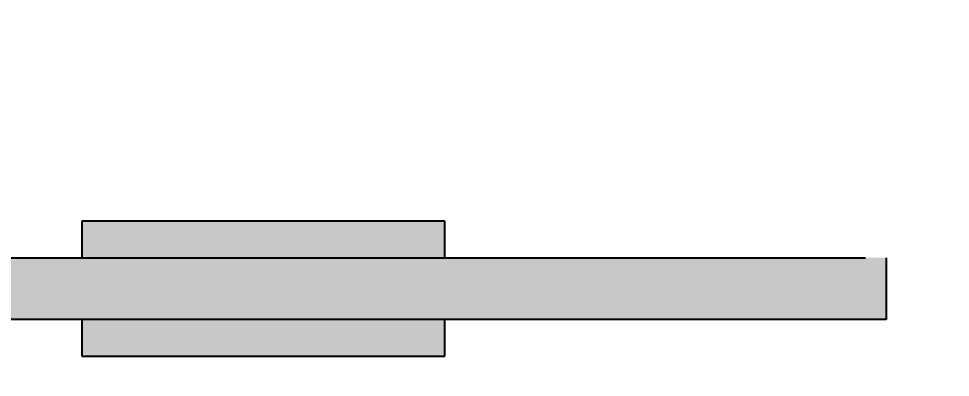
# Model space of a CAD drawing. Header units: metres. Extents: x 512 to 829, y -209 to 245.
# Drawn here: x 660.7775 to 661.0854, y -156.3873 to -156.2687 of the extents above; entities that cross this region are included whole.
import ezdxf

# ---------------------------------------------------------------- set-up
doc = ezdxf.new("R2010")
doc.units = ezdxf.units.M
doc.header["$LTSCALE"] = 0.508
doc.set_wipeout_variables(frame=1)
doc.linetypes.add('HIDDEN', pattern=[0.375, 0.25, -0.125])
for name, color, linetype, lineweight in [('AMB-NOVOS', 10, 'Continuous', 15), ('EQUIPAMENTO', 3, 'Continuous', 0), ('USO-Capela', 201, 'Continuous', 15)]:
    doc.layers.add(name, color=color, linetype=linetype, lineweight=lineweight)
doc.layers.add('ARQ-LAYOUT', color=7, linetype='HIDDEN')
doc.layers.add('ARQ-LAYOUT HATCH', color=252, linetype='Continuous')

# ---------------------------------------------------------------- blocks, each defined once
blk = doc.blocks.new('MonitorLCG-Pl')
at = {"layer": 'ARQ-LAYOUT HATCH', "ltscale": 3}
h = blk.add_hatch(color=255, dxfattribs=at)
h.paths.add_polyline_path([(0.05, 0.00012), (-0.05, 0.00012), (-0.05, -0.01), (0.05, -0.01)])
h.paths.add_polyline_path([(-0.1715, -0.027), (-0.1715, -0.01), (0.1715, -0.01), (0.1715, -0.027)])
h.paths.add_polyline_path([(0.05, -0.027), (-0.05, -0.027), (-0.05, -0.03712), (0.05, -0.03712)])
at = {"layer": 'ARQ-LAYOUT', "ltscale": 3}
for points in [[(0.05, 0.00012), (-0.05, 0.00012), (-0.05, -0.01), (0.05, -0.01)], [(0.05, -0.027), (-0.05, -0.027), (-0.05, -0.03712), (0.05, -0.03712)]]:
    blk.add_lwpolyline(points, close=True, dxfattribs=at)
at = {"layer": 'ARQ-LAYOUT'}
blk.add_lwpolyline([(-0.1715, -0.027), (-0.1715, -0.01), (0.1715, -0.01), (0.1715, -0.027)], close=True, dxfattribs=at)

msp = doc.modelspace()

# ---------------------------------------------------------------- hatches: boundary and pattern name
at = {"layer": 'USO-Capela', "transparency": 33554559}
h = msp.add_hatch(color=256, dxfattribs=at)
h.dxf.hatch_style = 1
h.paths.add_polyline_path([(655.50446, -160.31508), (659.4169, -160.32111), (659.4169, -163.46803), (662.02446, -163.46803), (662.02446, -151.76961), (655.50446, -151.76961)])

# ---------------------------------------------------------------- next in the draw order: wipeouts: each hides what was drawn before it
at = {"color": 7, "linetype": 'Continuous', "lineweight": 5}
msp.add_wipeout([(659.62446, -157.16766), (662.02446, -157.16766), (662.02446, -156.06766), (659.62446, -156.06766)], dxfattribs=at).dxf.layer = 'EQUIPAMENTO'

# ---------------------------------------------------------------- next in the draw order: wipeouts: each hides what was drawn before it
msp.add_wipeout([(659.62446, -157.16766), (662.02446, -157.16766), (662.02446, -156.06766), (659.62446, -156.06766)], dxfattribs=at).dxf.layer = 'EQUIPAMENTO'

# ---------------------------------------------------------------- next in the draw order: wipeouts: each hides what was drawn before it
msp.add_wipeout([(659.62446, -157.16766), (662.02446, -157.16766), (662.02446, -156.06766), (659.62446, -156.06766)], dxfattribs=at).dxf.layer = 'EQUIPAMENTO'

# ---------------------------------------------------------------- next in the draw order: block references
at = {"layer": 'ARQ-LAYOUT', "xscale": 1.200000000000801, "yscale": 1.200000000000801, "zscale": 1.200000000000801, "rotation": 180}
msp.add_blockref('MonitorLCG-Pl', (660.85841, -156.38019), dxfattribs=at)

# ---------------------------------------------------------------- next in the draw order: texts
at = {"layer": 'AMB-NOVOS', "linetype": 'Continuous', "lineweight": 0, "insert": (656.15678, -153.791), "char_height": 0.5280947, "attachment_point": 1}
msp.add_mtext_dynamic_manual_height_columns('\\pi0.32768;{\\fArial|b0|i0|c0|p34;\\LN°:\\l 204 \\LNOME: \\P\\pi0.19223;\\lLABORATÓRIO \\P\\pi2.3491;DE \\P\\pi0.30607;INFORMÁTICA}', width=5.6265085, gutter_width=1.50884, heights=[0], dxfattribs=at)

doc.saveas('drawing.dxf')
